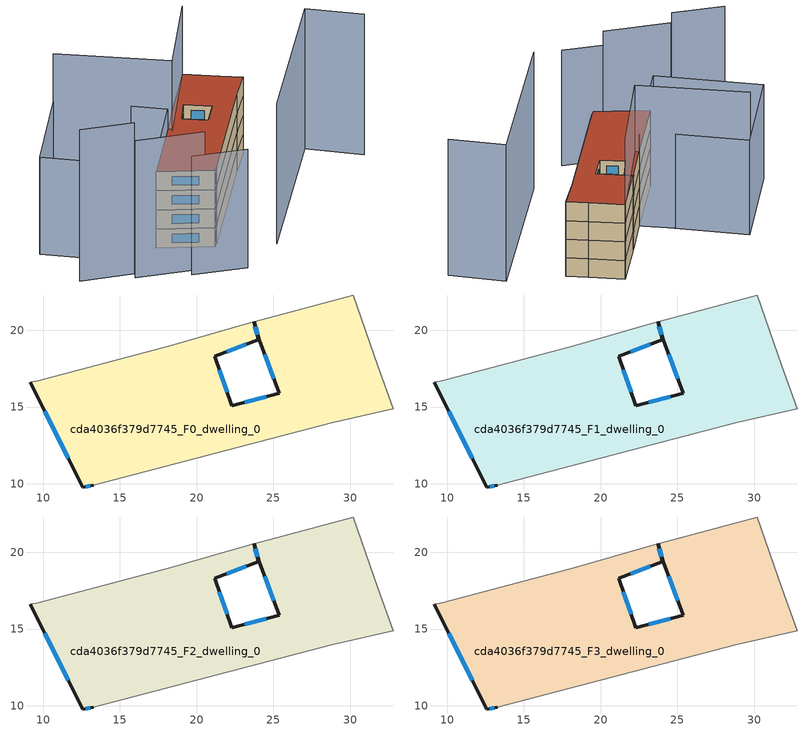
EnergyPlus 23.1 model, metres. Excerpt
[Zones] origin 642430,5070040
cda4036f379d7745_F0_dwelling_0
 floor ground (EU_floor_Construction): 30.19,22.3 31.79,17.69 32.79,14.89 28.79,13.99 13.28,9.89 12.58,9.79 9.18,16.6 9.68,16.7 18.29,19 23.49,20.5 23.71,20.56 24.03,19.37 21.19,18.3 22.29,15.09 25.39,15.89 24.09,19.4 24.07,19.39 23.76,20.57 z0
 wall outside (EU_wall_Construction): 24.09,19.4 25.39,15.89 22.29,15.09 21.19,18.3 24.03,19.37 23.71,20.56 / 24.09,19.4 24.07,19.39 23.76,20.57 / 9.18,16.6 12.58,9.79 13.28,9.89 z0:3
 wall adiabatic (EU_wall_Construction): 23.71,20.56 23.49,20.5 18.29,19 9.68,16.7 9.18,16.6 / 13.28,9.89 28.79,13.99 32.79,14.89 31.79,17.69 30.19,22.3 23.76,20.57 z0:3
 window (EU_Window_Construction): 23.94,19.7 23.8,20.23 / 21.97,18.59 23.24,19.08 / 21.98,15.98 21.49,17.42 / 24.54,15.67 23.14,15.31 / 24.45,18.43 25.03,16.86 / 23.99,19.71 23.84,20.24 / 12.77,9.82 13.09,9.87 / 10.11,14.73 11.64,11.67 z0.83:2.17
cda4036f379d7745_F1_dwelling_0
 floor to cda4036f379d7745_F0_dwelling_0 (EU_floor_Construction): 30.19,22.3 31.79,17.69 32.79,14.89 28.79,13.99 13.28,9.89 12.58,9.79 9.18,16.6 9.68,16.7 18.28,19 23.49,20.5 23.71,20.56 24.02,19.37 21.19,18.3 22.29,15.09 25.39,15.89 24.09,19.4 24.07,19.39 23.76,20.57 z3
 wall outside (EU_wall_Construction): 24.09,19.4 25.39,15.89 22.29,15.09 21.19,18.3 24.03,19.37 23.71,20.56 / 24.09,19.4 24.07,19.39 23.76,20.57 / 9.18,16.6 12.58,9.79 13.28,9.89 z3:6
 wall adiabatic (EU_wall_Construction): 23.71,20.56 23.49,20.5 18.29,19 9.68,16.7 9.18,16.6 / 13.28,9.89 28.79,13.99 32.79,14.89 31.79,17.69 30.19,22.3 23.76,20.57 z3:6
 window (EU_Window_Construction): 23.94,19.7 23.8,20.23 / 21.97,18.59 23.24,19.08 / 21.98,15.98 21.49,17.42 / 24.54,15.67 23.14,15.31 / 24.45,18.43 25.03,16.86 / 23.99,19.71 23.84,20.24 / 12.77,9.82 13.09,9.87 / 10.11,14.73 11.64,11.67 z3.83:5.17
cda4036f379d7745_F2_dwelling_0
 floor to cda4036f379d7745_F1_dwelling_0 (EU_floor_Construction): 30.19,22.3 31.79,17.69 32.79,14.89 28.79,13.99 13.28,9.89 12.58,9.79 9.18,16.6 9.68,16.7 18.28,19 23.49,20.5 23.71,20.56 24.02,19.37 21.19,18.3 22.29,15.09 25.39,15.89 24.09,19.4 24.07,19.39 23.76,20.57 z6
 wall outside (EU_wall_Construction): 24.09,19.4 25.39,15.89 22.29,15.09 21.19,18.3 24.03,19.37 23.71,20.56 / 24.09,19.4 24.07,19.39 23.76,20.57 / 9.18,16.6 12.58,9.79 13.28,9.89 z6:9
 wall adiabatic (EU_wall_Construction): 23.71,20.56 23.49,20.5 18.29,19 9.68,16.7 9.18,16.6 / 13.28,9.89 28.79,13.99 32.79,14.89 31.79,17.69 30.19,22.3 23.76,20.57 z6:9
 window (EU_Window_Construction): 23.94,19.7 23.8,20.23 / 21.97,18.59 23.24,19.08 / 21.98,15.98 21.49,17.42 / 24.54,15.67 23.14,15.31 / 24.45,18.43 25.03,16.86 / 23.99,19.71 23.84,20.24 / 12.77,9.82 13.09,9.87 / 10.11,14.73 11.64,11.67 z6.83:8.17
cda4036f379d7745_F3_dwelling_0
 floor to cda4036f379d7745_F2_dwelling_0 (EU_floor_Construction): 30.19,22.3 31.79,17.69 32.79,14.89 28.79,13.99 13.28,9.89 12.58,9.79 9.18,16.6 9.68,16.7 18.28,19 23.49,20.5 23.71,20.56 24.02,19.37 21.19,18.3 22.29,15.09 25.39,15.89 24.09,19.4 24.07,19.39 23.76,20.57 z9
 wall outside (EU_wall_Construction): 24.09,19.4 25.39,15.89 22.29,15.09 21.19,18.3 24.03,19.37 23.71,20.56 / 24.09,19.4 24.07,19.39 23.76,20.57 / 9.18,16.6 12.58,9.79 13.28,9.89 z9:12
 wall adiabatic (EU_wall_Construction): 23.71,20.56 23.49,20.5 18.29,19 9.68,16.7 9.18,16.6 / 13.28,9.89 28.79,13.99 32.79,14.89 31.79,17.69 30.19,22.3 23.76,20.57 z9:12
 window (EU_Window_Construction): 23.94,19.7 23.8,20.23 / 21.97,18.59 23.24,19.08 / 21.98,15.98 21.49,17.42 / 24.54,15.67 23.14,15.31 / 24.45,18.43 25.03,16.86 / 23.99,19.71 23.84,20.24 / 12.77,9.82 13.09,9.87 / 10.11,14.73 11.64,11.67 z9.83:11.17
 roof outside (EU_roof_Construction): 32.79,14.89 31.79,17.69 30.19,22.3 23.76,20.57 24.07,19.39 24.09,19.4 25.39,15.89 22.29,15.09 21.19,18.3 24.03,19.37 23.71,20.56 23.49,20.5 18.29,19 9.68,16.7 9.18,16.6 12.58,9.79 13.28,9.89 28.79,13.99 z12
shading: 5.77,9.99 10.09,4.12 z0:18.6; 16.38,2.89 36.96,8.19 / 36.96,8.19 38.89,0.68 z0:22; 2.17,16.3 7.6,9.04 z0:21.5; -1.33,22.51 2.91,16.82 z0:23.7; 1.98,29.61 14.27,33.12 / 14.27,33.12 18.3,19 / 18.3,19 6,15.49 / 6,15.49 1.98,29.61 z0:15.2; 30.19,22.3 18.67,18.5 / 18.67,18.5 13.89,33.01 z0:22.7
[Building]
EU S2 Campaign: North Axis=0; Terrain=City; Solar Distribution=FullExterior
[Site:Location]
Lyon-Bron: Latitude=45.75; Longitude=5; Time Zone=1; Elevation=198
[SizingPeriod:WeatherFileDays]
AnnualSizingPeriod: Begin Month=1; Begin Day of Month=1; End Month=12; End Day of Month=31; Day of Week for Start Day=Monday; Use Weather File Daylight Saving Period=No; Use Weather File Rain and Snow Indicators=No
[MATERIAL]
EU_InternalMass_Material: Roughness=MediumRough; Thickness=0.1; Conductivity=1; Density=1800; Specific Heat=900; Thermal Absorptance=0.9; Solar Absorptance=0.7; Visible Absorptance=0.7
[MATERIAL:NOMASS] Roughness=MediumRough; Thermal Absorptance=0.9; Solar Absorptance=0.7; Visible Absorptance=0.7
Name | Thermal Resistance
EU_wall_NoMass | 0.87146
EU_roof_NoMass | 0.842276
EU_floor_NoMass | 0.496999
[WINDOWMATERIAL:SIMPLEGLAZINGSYSTEM]
EU_Window_SimpleGlazing: UFactor=2.2525; Solar Heat Gain Coefficient=0.76; Visible Transmittance=0.76
[CONSTRUCTION]
EU_wall_Construction: EU_wall_NoMass
EU_roof_Construction: EU_roof_NoMass
EU_floor_Construction: EU_floor_NoMass
EU_InternalMass_Construction: EU_InternalMass_Material
EU_Window_Construction: EU_Window_SimpleGlazing
[ZONE] Type=1; Multiplier=1; Ceiling Height=autocalculate; Floor Area=autocalculate; Part of Total Floor Area=Yes
Name | Volume
cda4036f379d7745_F0_dwelling_0 | 451.099
cda4036f379d7745_F1_dwelling_0; cda4036f379d7745_F2_dwelling_0 | 451.102
cda4036f379d7745_F3_dwelling_0 | 902.205
[INTERNALMASS] Construction=EU_InternalMass_Construction; Surface Area=150.367
Name | Zone or ZoneList
cda4036f379d7745_F0_dwelling_0_EU_InternalMass | cda4036f379d7745_F0_dwelling_0
cda4036f379d7745_F1_dwelling_0_EU_InternalMass | cda4036f379d7745_F1_dwelling_0
cda4036f379d7745_F2_dwelling_0_EU_InternalMass | cda4036f379d7745_F2_dwelling_0
cda4036f379d7745_F3_dwelling_0_EU_InternalMass | cda4036f379d7745_F3_dwelling_0
[OTHEREQUIPMENT] Fuel Type=Electricity; Design Level Calculation Method=Watts/Area; Power per Zone Floor Area=1; Fraction Latent=0; Fraction Radiant=0; Fraction Lost=0; Carbon Dioxide Generation Rate=0; EndUse Subcategory=EU_Step8_InternalGains
Name | Zone or ZoneList or Space or SpaceList | Schedule
EU_Step8_InternalGain_cda4036f379d7745_F0_dwelling_0_f000 | cda4036f379d7745_F0_dwelling_0 | EU_Step8_GainSchedule_cda4036f379d7745_F0_dwelling_0_f000
EU_Step8_InternalGain_cda4036f379d7745_F1_dwelling_0_f000 | cda4036f379d7745_F1_dwelling_0 | EU_Step8_GainSchedule_cda4036f379d7745_F1_dwelling_0_f000
EU_Step8_InternalGain_cda4036f379d7745_F2_dwelling_0_f000 | cda4036f379d7745_F2_dwelling_0 | EU_Step8_GainSchedule_cda4036f379d7745_F2_dwelling_0_f000
EU_Step8_InternalGain_cda4036f379d7745_F3_dwelling_0_f000 | cda4036f379d7745_F3_dwelling_0 | EU_Step8_GainSchedule_cda4036f379d7745_F3_dwelling_0_f000
[ZONEVENTILATION:DESIGNFLOWRATE] Schedule=EU_AlwaysOn; Design Flow Rate Calculation Method=AirChanges/Hour; Air Changes per Hour=0.425; Ventilation Type=Natural; Fan Pressure Rise=0; Fan Total Efficiency=1; Constant Term Coefficient=1; Temperature Term Coefficient=0; Velocity Term Coefficient=0; Velocity Squared Term Coefficient=0; Minimum Indoor Temperature=-100; Maximum Indoor Temperature=100; Delta Temperature=-100; Minimum Outdoor Temperature=-100; Maximum Outdoor Temperature=100; Maximum Wind Speed=40
Name | Zone or ZoneList or Space or SpaceList
EU_ConstantAir_cda4036f379d7745_F0_dwelling_0 | cda4036f379d7745_F0_dwelling_0
EU_ConstantAir_cda4036f379d7745_F1_dwelling_0 | cda4036f379d7745_F1_dwelling_0
EU_ConstantAir_cda4036f379d7745_F2_dwelling_0 | cda4036f379d7745_F2_dwelling_0
EU_ConstantAir_cda4036f379d7745_F3_dwelling_0 | cda4036f379d7745_F3_dwelling_0
[HVACTEMPLATE:THERMOSTAT] Constant Heating Setpoint=20; Constant Cooling Setpoint=50
EU_HeatOnly_cda4036f379d7745_F0_dwelling_0; EU_HeatOnly_cda4036f379d7745_F1_dwelling_0; EU_HeatOnly_cda4036f379d7745_F2_dwelling_0; EU_HeatOnly_cda4036f379d7745_F3_dwelling_0
[HVACTEMPLATE:ZONE:IDEALLOADSAIRSYSTEM] System Availability Schedule=EU_AlwaysOn; Maximum Heating Supply Air Temperature=50; Minimum Cooling Supply Air Temperature=13; Maximum Heating Supply Air Humidity Ratio=0.0156; Minimum Cooling Supply Air Humidity Ratio=0.0077; Heating Limit=NoLimit; Cooling Limit=NoLimit; Heating Availability Schedule=EU_AlwaysOn; Cooling Availability Schedule=EU_CoolingOff; Dehumidification Control Type=ConstantSensibleHeatRatio; Cooling Sensible Heat Ratio=0.7; Dehumidification Setpoint=60; Humidification Control Type=None; Humidification Setpoint=30; Outdoor Air Method=None; Outdoor Air Flow Rate per Person=0.00944; Outdoor Air Flow Rate per Zone Floor Area=0; Outdoor Air Flow Rate per Zone=0; Demand Controlled Ventilation Type=None; Outdoor Air Economizer Type=NoEconomizer; Heat Recovery Type=None; Sensible Heat Recovery Effectiveness=0.7; Latent Heat Recovery Effectiveness=0.65
Name | Template Thermostat
cda4036f379d7745_F0_dwelling_0 | EU_HeatOnly_cda4036f379d7745_F0_dwelling_0
cda4036f379d7745_F1_dwelling_0 | EU_HeatOnly_cda4036f379d7745_F1_dwelling_0
cda4036f379d7745_F2_dwelling_0 | EU_HeatOnly_cda4036f379d7745_F2_dwelling_0
cda4036f379d7745_F3_dwelling_0 | EU_HeatOnly_cda4036f379d7745_F3_dwelling_0
[SIZING:ZONE] Zone Cooling Design Supply Air Temperature Input Method=SupplyAirTemperature; Zone Cooling Design Supply Air Temperature=13; Zone Heating Design Supply Air Temperature Input Method=SupplyAirTemperature; Zone Heating Design Supply Air Temperature=50; Zone Cooling Design Supply Air Humidity Ratio=0.008; Zone Heating Design Supply Air Humidity Ratio=0.008; Cooling Design Air Flow Method=DesignDay; Cooling Design Air Flow Rate=0; Cooling Minimum Air Flow per Zone Floor Area=0.000762; Cooling Minimum Air Flow=0; Cooling Minimum Air Flow Fraction=0.2; Heating Design Air Flow Method=DesignDay; Heating Design Air Flow Rate=0; Heating Maximum Air Flow per Zone Floor Area=0.002032; Heating Maximum Air Flow=0.141576; Heating Maximum Air Flow Fraction=0.3; Account for Dedicated Outdoor Air System=No; Dedicated Outdoor Air System Control Strategy=NeutralSupplyAir; Dedicated Outdoor Air Low Setpoint Temperature for Design=autosize; Dedicated Outdoor Air High Setpoint Temperature for Design=autosize; Zone Load Sizing Method=Sensible Load Only No Latent Load; Zone Latent Cooling Design Supply Air Humidity Ratio Input Method=HumidityRatioDifference; Zone Cooling Design Supply Air Humidity Ratio Difference=0.005; Zone Latent Heating Design Supply Air Humidity Ratio Input Method=HumidityRatioDifference; Zone Humidification Design Supply Air Humidity Ratio Difference=0.005
cda4036f379d7745_F0_dwelling_0; cda4036f379d7745_F1_dwelling_0; cda4036f379d7745_F2_dwelling_0; cda4036f379d7745_F3_dwelling_0
[SCHEDULE:CONSTANT]
Name | Hourly Value
EU_AlwaysOn | 1
EU_CoolingOff | 0
[SCHEDULE:FILE] Column Number=1; Rows to Skip at Top=0; Number of Hours of Data=8760; Column Separator=Comma; Interpolate to Timestep=No; Minutes per Item=60; Adjust Schedule for Daylight Savings=Yes
Name | File
EU_Step8_GainSchedule_cda4036f379d7745_F0_dwelling_0_f000 | ../../schedules/cda4036f379d7745/cda4036f379d7745_F0_dwelling_0_f000_gain.csv
EU_Step8_GainSchedule_cda4036f379d7745_F1_dwelling_0_f000 | ../../schedules/cda4036f379d7745/cda4036f379d7745_F1_dwelling_0_f000_gain.csv
EU_Step8_GainSchedule_cda4036f379d7745_F2_dwelling_0_f000 | ../../schedules/cda4036f379d7745/cda4036f379d7745_F2_dwelling_0_f000_gain.csv
EU_Step8_GainSchedule_cda4036f379d7745_F3_dwelling_0_f000 | ../../schedules/cda4036f379d7745/cda4036f379d7745_F3_dwelling_0_f000_gain.csv
